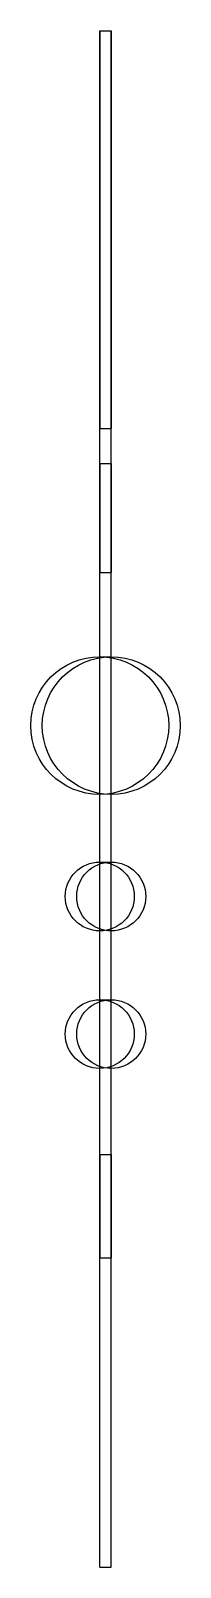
# Model space of a CAD drawing. Header units: millimetres. Extents: x -6 to 7, y 0 to 134.
import ezdxf

# ---------------------------------------------------------------- set-up
doc = ezdxf.new("R2010")
doc.units = ezdxf.units.MM
doc.layers.add('Part__Feature', color=7, linetype='CONTINUOUS')

msp = doc.modelspace()

# ---------------------------------------------------------------- linework, layer by layer
at = {"layer": 'Part__Feature'}
for p, q in [((0, 134), (1, 134)), ((0, 0), (0, 134)), ((0, 134), (1, 134)), ((0, 134, 71), (1, 134, 71)), ((0, 134), (0, 134, 71)), ((0, 134, 71), (1, 134, 71)), ((0, 134, 71), (0, 99.32, 71)), ((0, 0), (0, 134)), ((0, 134), (0, 134, 71)), ((0, 134, 71), (0, 99.32, 71)), ((1, 0), (1, 134)), ((1, 134), (1, 134, 71)), ((1, 134, 71), (1, 99.32, 71)), ((1, 0), (1, 134)), ((1, 134), (1, 134, 71)), ((1, 134, 71), (1, 99.32, 71)), ((0, 99.32, 71), (1, 99.32, 71)), ((0, 99.32, 71), (1, 99.32, 71)), ((0, 0, 27), (0, 99.32, 71)), ((0, 0, 27), (0, 99.32, 71)), ((1, 0, 27), (1, 99.32, 71)), ((1, 0, 27), (1, 99.32, 71)), ((0, 96.25, 11.1), (1, 96.25, 11.1)), ((0, 86.75, 11.1), (0, 96.25, 11.1)), ((0, 96.25, 11.1), (1, 96.25, 11.1)), ((0, 96.25, 23.1), (1, 96.25, 23.1)), ((0, 96.25, 11.1), (0, 96.25, 23.1)), ((0, 96.25, 23.1), (1, 96.25, 23.1)), ((0, 96.25, 23.1), (0, 86.75, 23.1)), ((0, 86.75, 11.1), (0, 96.25, 11.1)), ((0, 96.25, 11.1), (0, 96.25, 23.1)), ((0, 96.25, 23.1), (0, 86.75, 23.1)), ((1, 86.75, 11.1), (1, 96.25, 11.1)), ((1, 96.25, 11.1), (1, 96.25, 23.1)), ((1, 96.25, 23.1), (1, 86.75, 23.1)), ((1, 86.75, 11.1), (1, 96.25, 11.1)), ((1, 96.25, 11.1), (1, 96.25, 23.1)), ((1, 96.25, 23.1), (1, 86.75, 23.1)), ((0, 86.75, 11.1), (1, 86.75, 11.1)), ((0, 86.75, 23.1), (1, 86.75, 23.1)), ((0, 86.75, 23.1), (1, 86.75, 23.1)), ((0, 86.75, 11.1), (1, 86.75, 11.1)), ((0, 86.75, 23.1), (0, 86.75, 11.1)), ((0, 86.75, 23.1), (0, 86.75, 11.1)), ((1, 86.75, 23.1), (1, 86.75, 11.1)), ((1, 86.75, 23.1), (1, 86.75, 11.1)), ((0, 79.4, 18.1), (1, 79.4, 18.1)), ((0, 79.4, 18.1), (1, 79.4, 18.1)), ((0, 61.5, 14.2), (1, 61.5, 14.2)), ((0, 61.5, 14.2), (1, 61.5, 14.2)), ((0, 49.5, 14.2), (1, 49.5, 14.2)), ((0, 49.5, 14.2), (1, 49.5, 14.2)), ((0, 36, 11.2), (1, 36, 11.2)), ((0, 27, 11.2), (0, 36, 11.2)), ((0, 36, 11.2), (1, 36, 11.2)), ((0, 36, 16.2), (1, 36, 16.2)), ((0, 36, 11.2), (0, 36, 16.2)), ((0, 36, 16.2), (1, 36, 16.2)), ((0, 36, 16.2), (0, 27, 16.2)), ((0, 27, 11.2), (0, 36, 11.2)), ((0, 36, 11.2), (0, 36, 16.2)), ((0, 36, 16.2), (0, 27, 16.2)), ((1, 27, 11.2), (1, 36, 11.2)), ((1, 36, 11.2), (1, 36, 16.2)), ((1, 36, 16.2), (1, 27, 16.2)), ((1, 27, 11.2), (1, 36, 11.2)), ((1, 36, 11.2), (1, 36, 16.2)), ((1, 36, 16.2), (1, 27, 16.2)), ((0, 27, 11.2), (1, 27, 11.2)), ((0, 27, 16.2), (1, 27, 16.2)), ((0, 27, 16.2), (1, 27, 16.2)), ((0, 27, 11.2), (1, 27, 11.2)), ((0, 27, 16.2), (0, 27, 11.2)), ((0, 27, 16.2), (0, 27, 11.2)), ((1, 27, 16.2), (1, 27, 11.2)), ((1, 27, 16.2), (1, 27, 11.2)), ((0, 0), (1, 0)), ((0, 0, 27), (1, 0, 27)), ((0, 0), (1, 0)), ((0, 0, 27), (1, 0, 27)), ((0, 0), (0, 0, 27)), ((0, 0), (0, 0, 27)), ((1, 0), (1, 0, 27)), ((1, 0), (1, 0, 27))]:
    msp.add_line(p, q, dxfattribs=at)
for centre, radius in [((0, 73.4), 6), ((0, 73.4), 6), ((1, 73.4), 6), ((1, 73.4), 6), ((0, 58.5), 3), ((0, 58.5), 3), ((1, 58.5), 3), ((1, 58.5), 3), ((0, 46.5), 3), ((0, 46.5), 3), ((1, 46.5), 3), ((1, 46.5), 3)]:
    msp.add_circle(centre, radius, dxfattribs=at)

doc.saveas('drawing.dxf')
